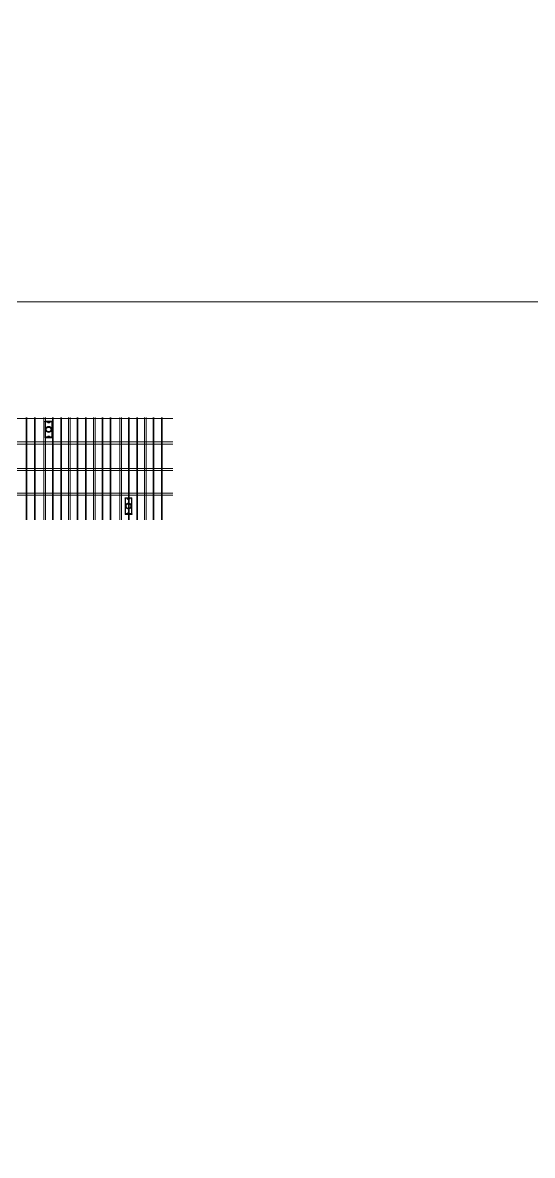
# Model space of a CAD drawing. Header units: inches. Extents: x -3368894 to 5148796, y 84 to 10864301.
# Drawn here: x 503473.1 to 503503, y 4346351.2 to 4346417.5 of the extents above; entities that cross this region are included whole.
import ezdxf

# ---------------------------------------------------------------- set-up
doc = ezdxf.new("R2010")
doc.units = ezdxf.units.IN
doc.header["$MEASUREMENT"] = 0
doc.layers.add('cm_arredi', color=251, linetype='Continuous')
doc.layers.add('cm_struttura', color=250, linetype='Continuous', lineweight=9)

msp = doc.modelspace()

# ---------------------------------------------------------------- linework, layer by layer
at = {"layer": 'cm_arredi'}
for p, q in [((503474.402, 4346394.138), (503474.402, 4346394.17)), ((503474.402, 4346394.17), (503474.8, 4346394.17)), ((503474.8, 4346394.138), (503474.402, 4346394.138)), ((503474.402, 4346394.138), (503474.402, 4346393.226)), ((503474.536, 4346394.111), (503474.538, 4346394.115)), ((503474.536, 4346394.107), (503474.536, 4346394.111)), ((503474.536, 4346394.103), (503474.536, 4346394.107)), ((503474.538, 4346394.099), (503474.536, 4346394.103)), ((503474.538, 4346394.115), (503474.54, 4346394.118)), ((503474.54, 4346394.096), (503474.538, 4346394.099)), ((503474.54, 4346394.118), (503474.543, 4346394.121)), ((503474.543, 4346394.094), (503474.54, 4346394.096)), ((503474.543, 4346394.121), (503474.547, 4346394.122)), ((503474.547, 4346394.092), (503474.543, 4346394.094)), ((503474.547, 4346394.122), (503474.551, 4346394.123)), ((503474.551, 4346394.092), (503474.547, 4346394.092)), ((503474.551, 4346394.123), (503474.555, 4346394.122)), ((503474.551, 4346394.123), (503474.651, 4346394.123)), ((503474.552, 4346394.107), (503474.551, 4346394.107)), ((503474.555, 4346394.092), (503474.551, 4346394.092)), ((503474.551, 4346394.092), (503474.651, 4346394.092)), ((503474.553, 4346394.107), (503474.552, 4346394.107)), ((503474.556, 4346394.107), (503474.553, 4346394.107)), ((503474.555, 4346394.122), (503474.559, 4346394.121)), ((503474.559, 4346394.094), (503474.555, 4346394.092)), ((503474.559, 4346394.107), (503474.556, 4346394.107)), ((503474.565, 4346394.115), (503474.566, 4346394.111)), ((503474.566, 4346394.103), (503474.565, 4346394.099)), ((503474.636, 4346394.111), (503474.637, 4346394.115)), ((503474.637, 4346394.099), (503474.636, 4346394.103)), ((503474.642, 4346394.12), (503474.643, 4346394.121)), ((503474.643, 4346394.121), (503474.647, 4346394.122)), ((503474.647, 4346394.092), (503474.643, 4346394.094)), ((503474.647, 4346394.122), (503474.651, 4346394.123)), ((503474.651, 4346394.092), (503474.647, 4346394.092)), ((503474.651, 4346394.123), (503474.655, 4346394.122)), ((503474.655, 4346394.092), (503474.651, 4346394.092)), ((503474.655, 4346394.122), (503474.659, 4346394.121)), ((503474.659, 4346394.094), (503474.655, 4346394.092)), ((503474.659, 4346394.121), (503474.662, 4346394.118)), ((503474.662, 4346394.096), (503474.659, 4346394.094)), ((503474.664, 4346394.115), (503474.662, 4346394.118)), ((503474.664, 4346394.099), (503474.662, 4346394.096)), ((503474.664, 4346394.115), (503474.666, 4346394.111)), ((503474.666, 4346394.103), (503474.664, 4346394.099)), ((503474.666, 4346394.111), (503474.666, 4346394.107)), ((503474.666, 4346394.107), (503474.666, 4346394.103)), ((503474.8, 4346394.138), (503474.8, 4346394.17)), ((503474.8, 4346393.226), (503474.8, 4346394.138)), ((503474.8, 4346393.226), (503474.402, 4346393.226)), ((503474.402, 4346393.226), (503474.402, 4346393.195)), ((503474.429, 4346393.682), (503474.435, 4346393.727)), ((503474.435, 4346393.638), (503474.429, 4346393.682)), ((503474.435, 4346393.727), (503474.452, 4346393.768)), ((503474.452, 4346393.596), (503474.435, 4346393.638)), ((503474.452, 4346393.768), (503474.48, 4346393.803)), ((503474.48, 4346393.561), (503474.452, 4346393.596)), ((503474.461, 4346393.682), (503474.465, 4346393.718)), ((503474.465, 4346393.646), (503474.461, 4346393.682)), ((503474.465, 4346393.718), (503474.479, 4346393.752)), ((503474.479, 4346393.612), (503474.465, 4346393.646)), ((503474.479, 4346393.752), (503474.502, 4346393.781)), ((503474.502, 4346393.583), (503474.479, 4346393.612)), ((503474.48, 4346393.803), (503474.515, 4346393.831)), ((503474.515, 4346393.533), (503474.48, 4346393.561)), ((503474.502, 4346393.781), (503474.531, 4346393.804)), ((503474.531, 4346393.561), (503474.502, 4346393.583)), ((503474.515, 4346393.831), (503474.557, 4346393.848)), ((503474.557, 4346393.516), (503474.515, 4346393.533)), ((503474.531, 4346393.804), (503474.565, 4346393.818)), ((503474.565, 4346393.546), (503474.531, 4346393.561)), ((503474.536, 4346393.261), (503474.538, 4346393.265)), ((503474.536, 4346393.257), (503474.536, 4346393.261)), ((503474.536, 4346393.253), (503474.536, 4346393.257)), ((503474.538, 4346393.249), (503474.536, 4346393.253)), ((503474.538, 4346393.265), (503474.54, 4346393.268)), ((503474.54, 4346393.246), (503474.538, 4346393.249)), ((503474.54, 4346393.268), (503474.543, 4346393.271)), ((503474.543, 4346393.243), (503474.54, 4346393.246)), ((503474.543, 4346393.271), (503474.547, 4346393.272)), ((503474.547, 4346393.242), (503474.543, 4346393.243)), ((503474.547, 4346393.272), (503474.551, 4346393.273)), ((503474.551, 4346393.241), (503474.547, 4346393.242)), ((503474.551, 4346393.273), (503474.552, 4346393.273)), ((503474.551, 4346393.257), (503474.552, 4346393.257)), ((503474.555, 4346393.242), (503474.551, 4346393.241)), ((503474.551, 4346393.241), (503474.651, 4346393.241)), ((503474.553, 4346393.273), (503474.552, 4346393.273)), ((503474.552, 4346393.273), (503474.552, 4346393.273)), ((503474.552, 4346393.257), (503474.553, 4346393.257)), ((503474.556, 4346393.273), (503474.553, 4346393.273)), ((503474.553, 4346393.257), (503474.556, 4346393.257)), ((503474.554, 4346393.272), (503474.555, 4346393.272)), ((503474.555, 4346393.272), (503474.559, 4346393.271)), ((503474.559, 4346393.243), (503474.555, 4346393.242)), ((503474.559, 4346393.273), (503474.556, 4346393.273)), ((503474.556, 4346393.257), (503474.559, 4346393.257)), ((503474.557, 4346393.848), (503474.601, 4346393.854)), ((503474.601, 4346393.51), (503474.557, 4346393.516)), ((503474.563, 4346393.273), (503474.559, 4346393.273)), ((503474.559, 4346393.271), (503474.562, 4346393.268)), ((503474.559, 4346393.257), (503474.563, 4346393.257)), ((503474.562, 4346393.246), (503474.559, 4346393.243)), ((503474.562, 4346393.268), (503474.565, 4346393.265)), ((503474.565, 4346393.249), (503474.562, 4346393.246)), ((503474.567, 4346393.273), (503474.563, 4346393.273)), ((503474.563, 4346393.257), (503474.567, 4346393.257)), ((503474.565, 4346393.818), (503474.601, 4346393.822)), ((503474.601, 4346393.542), (503474.565, 4346393.546)), ((503474.566, 4346393.261), (503474.567, 4346393.257)), ((503474.567, 4346393.258), (503474.566, 4346393.261)), ((503474.566, 4346393.261), (503474.567, 4346393.261)), ((503474.567, 4346393.257), (503474.566, 4346393.253)), ((503474.566, 4346393.253), (503474.567, 4346393.256)), ((503474.566, 4346393.253), (503474.567, 4346393.253)), ((503474.635, 4346393.273), (503474.567, 4346393.273)), ((503474.567, 4346393.261), (503474.567, 4346393.258)), ((503474.567, 4346393.257), (503474.567, 4346393.258)), ((503474.567, 4346393.258), (503474.567, 4346393.257)), ((503474.567, 4346393.257), (503474.567, 4346393.256)), ((503474.567, 4346393.256), (503474.567, 4346393.257)), ((503474.567, 4346393.257), (503474.635, 4346393.257)), ((503474.567, 4346393.256), (503474.567, 4346393.253)), ((503474.601, 4346393.854), (503474.645, 4346393.848)), ((503474.601, 4346393.822), (503474.637, 4346393.818)), ((503474.637, 4346393.546), (503474.601, 4346393.542)), ((503474.645, 4346393.516), (503474.601, 4346393.51)), ((503474.639, 4346393.273), (503474.635, 4346393.273)), ((503474.635, 4346393.257), (503474.636, 4346393.261)), ((503474.636, 4346393.261), (503474.635, 4346393.258)), ((503474.635, 4346393.258), (503474.635, 4346393.261)), ((503474.635, 4346393.261), (503474.636, 4346393.261)), ((503474.635, 4346393.257), (503474.635, 4346393.258)), ((503474.635, 4346393.258), (503474.635, 4346393.257)), ((503474.636, 4346393.253), (503474.635, 4346393.257)), ((503474.635, 4346393.257), (503474.635, 4346393.256)), ((503474.635, 4346393.256), (503474.635, 4346393.257)), ((503474.635, 4346393.257), (503474.639, 4346393.257)), ((503474.635, 4346393.253), (503474.635, 4346393.256)), ((503474.635, 4346393.256), (503474.636, 4346393.253)), ((503474.635, 4346393.253), (503474.636, 4346393.253)), ((503474.637, 4346393.818), (503474.671, 4346393.804)), ((503474.671, 4346393.561), (503474.637, 4346393.546)), ((503474.637, 4346393.265), (503474.64, 4346393.268)), ((503474.64, 4346393.246), (503474.637, 4346393.249)), ((503474.643, 4346393.273), (503474.639, 4346393.273)), ((503474.639, 4346393.257), (503474.643, 4346393.257)), ((503474.64, 4346393.268), (503474.643, 4346393.271)), ((503474.643, 4346393.243), (503474.64, 4346393.246)), ((503474.646, 4346393.273), (503474.643, 4346393.273)), ((503474.643, 4346393.271), (503474.647, 4346393.272)), ((503474.643, 4346393.257), (503474.646, 4346393.257)), ((503474.647, 4346393.242), (503474.643, 4346393.243)), ((503474.645, 4346393.848), (503474.687, 4346393.831)), ((503474.687, 4346393.533), (503474.645, 4346393.516)), ((503474.649, 4346393.273), (503474.646, 4346393.273)), ((503474.646, 4346393.257), (503474.649, 4346393.257)), ((503474.651, 4346393.241), (503474.647, 4346393.242)), ((503474.65, 4346393.273), (503474.649, 4346393.273)), ((503474.649, 4346393.257), (503474.65, 4346393.257)), ((503474.65, 4346393.273), (503474.651, 4346393.273)), ((503474.65, 4346393.273), (503474.65, 4346393.273)), ((503474.65, 4346393.257), (503474.651, 4346393.257)), ((503474.651, 4346393.273), (503474.655, 4346393.272)), ((503474.655, 4346393.242), (503474.651, 4346393.241)), ((503474.655, 4346393.272), (503474.659, 4346393.271)), ((503474.659, 4346393.243), (503474.655, 4346393.242)), ((503474.659, 4346393.271), (503474.662, 4346393.268)), ((503474.662, 4346393.246), (503474.659, 4346393.243)), ((503474.662, 4346393.268), (503474.664, 4346393.265)), ((503474.664, 4346393.249), (503474.662, 4346393.246)), ((503474.664, 4346393.265), (503474.666, 4346393.261)), ((503474.666, 4346393.253), (503474.664, 4346393.249)), ((503474.666, 4346393.261), (503474.666, 4346393.257)), ((503474.666, 4346393.257), (503474.666, 4346393.253)), ((503474.671, 4346393.804), (503474.7, 4346393.781)), ((503474.7, 4346393.583), (503474.671, 4346393.561)), ((503474.687, 4346393.831), (503474.722, 4346393.803)), ((503474.722, 4346393.561), (503474.687, 4346393.533)), ((503474.7, 4346393.781), (503474.723, 4346393.752)), ((503474.723, 4346393.612), (503474.7, 4346393.583)), ((503474.722, 4346393.803), (503474.75, 4346393.768)), ((503474.75, 4346393.596), (503474.722, 4346393.561)), ((503474.723, 4346393.752), (503474.737, 4346393.718)), ((503474.737, 4346393.646), (503474.723, 4346393.612)), ((503474.737, 4346393.718), (503474.741, 4346393.682)), ((503474.741, 4346393.682), (503474.737, 4346393.646)), ((503474.75, 4346393.768), (503474.767, 4346393.727)), ((503474.767, 4346393.638), (503474.75, 4346393.596)), ((503474.767, 4346393.727), (503474.773, 4346393.682)), ((503474.773, 4346393.682), (503474.767, 4346393.638)), ((503474.8, 4346393.226), (503474.8, 4346393.195)), ((503474.8, 4346393.195), (503474.402, 4346393.195)), ((503479.082, 4346389.651), (503479.082, 4346389.683)), ((503479.082, 4346389.683), (503479.48, 4346389.683)), ((503479.48, 4346389.651), (503479.082, 4346389.651)), ((503479.082, 4346389.651), (503479.082, 4346388.739)), ((503479.115, 4346389.24), (503479.132, 4346389.281)), ((503479.132, 4346389.281), (503479.16, 4346389.316)), ((503479.145, 4346389.231), (503479.159, 4346389.265)), ((503479.159, 4346389.265), (503479.182, 4346389.294)), ((503479.16, 4346389.316), (503479.195, 4346389.344)), ((503479.182, 4346389.294), (503479.211, 4346389.317)), ((503479.195, 4346389.344), (503479.237, 4346389.361)), ((503479.211, 4346389.317), (503479.245, 4346389.331)), ((503479.216, 4346389.624), (503479.218, 4346389.628)), ((503479.216, 4346389.62), (503479.216, 4346389.624)), ((503479.216, 4346389.616), (503479.216, 4346389.62)), ((503479.218, 4346389.612), (503479.216, 4346389.616)), ((503479.218, 4346389.628), (503479.22, 4346389.631)), ((503479.22, 4346389.609), (503479.218, 4346389.612)), ((503479.22, 4346389.631), (503479.223, 4346389.634)), ((503479.223, 4346389.607), (503479.22, 4346389.609)), ((503479.223, 4346389.634), (503479.227, 4346389.635)), ((503479.227, 4346389.605), (503479.223, 4346389.607)), ((503479.227, 4346389.635), (503479.231, 4346389.636)), ((503479.231, 4346389.605), (503479.227, 4346389.605)), ((503479.231, 4346389.636), (503479.235, 4346389.635)), ((503479.231, 4346389.636), (503479.331, 4346389.636)), ((503479.232, 4346389.62), (503479.231, 4346389.62)), ((503479.235, 4346389.605), (503479.231, 4346389.605)), ((503479.231, 4346389.605), (503479.331, 4346389.605)), ((503479.233, 4346389.62), (503479.232, 4346389.62)), ((503479.236, 4346389.62), (503479.233, 4346389.62)), ((503479.235, 4346389.635), (503479.239, 4346389.634)), ((503479.239, 4346389.607), (503479.235, 4346389.605)), ((503479.239, 4346389.62), (503479.236, 4346389.62)), ((503479.237, 4346389.361), (503479.281, 4346389.367)), ((503479.245, 4346389.628), (503479.246, 4346389.624)), ((503479.246, 4346389.616), (503479.245, 4346389.612)), ((503479.245, 4346389.331), (503479.281, 4346389.335)), ((503479.281, 4346389.367), (503479.325, 4346389.361)), ((503479.281, 4346389.335), (503479.317, 4346389.331)), ((503479.316, 4346389.624), (503479.317, 4346389.628)), ((503479.317, 4346389.612), (503479.316, 4346389.616)), ((503479.317, 4346389.331), (503479.351, 4346389.317)), ((503479.322, 4346389.633), (503479.323, 4346389.634)), ((503479.323, 4346389.634), (503479.327, 4346389.635)), ((503479.327, 4346389.605), (503479.323, 4346389.607)), ((503479.325, 4346389.361), (503479.367, 4346389.344)), ((503479.327, 4346389.635), (503479.331, 4346389.636)), ((503479.331, 4346389.605), (503479.327, 4346389.605)), ((503479.331, 4346389.636), (503479.335, 4346389.635)), ((503479.335, 4346389.605), (503479.331, 4346389.605)), ((503479.335, 4346389.635), (503479.339, 4346389.634)), ((503479.339, 4346389.607), (503479.335, 4346389.605)), ((503479.339, 4346389.634), (503479.342, 4346389.631)), ((503479.342, 4346389.609), (503479.339, 4346389.607)), ((503479.344, 4346389.628), (503479.342, 4346389.631)), ((503479.344, 4346389.612), (503479.342, 4346389.609)), ((503479.344, 4346389.628), (503479.346, 4346389.624)), ((503479.346, 4346389.616), (503479.344, 4346389.612)), ((503479.346, 4346389.624), (503479.346, 4346389.62)), ((503479.346, 4346389.62), (503479.346, 4346389.616)), ((503479.351, 4346389.317), (503479.38, 4346389.294)), ((503479.367, 4346389.344), (503479.402, 4346389.316)), ((503479.38, 4346389.294), (503479.403, 4346389.265)), ((503479.402, 4346389.316), (503479.43, 4346389.281)), ((503479.403, 4346389.265), (503479.417, 4346389.231)), ((503479.43, 4346389.281), (503479.447, 4346389.24)), ((503479.48, 4346389.651), (503479.48, 4346389.683)), ((503479.48, 4346388.739), (503479.48, 4346389.651)), ((503479.48, 4346388.739), (503479.082, 4346388.739)), ((503479.082, 4346388.739), (503479.082, 4346388.708)), ((503479.48, 4346388.708), (503479.082, 4346388.708)), ((503479.109, 4346389.195), (503479.115, 4346389.24)), ((503479.115, 4346389.151), (503479.109, 4346389.195)), ((503479.132, 4346389.109), (503479.115, 4346389.151)), ((503479.16, 4346389.074), (503479.132, 4346389.109)), ((503479.141, 4346389.195), (503479.145, 4346389.231)), ((503479.145, 4346389.159), (503479.141, 4346389.195)), ((503479.159, 4346389.125), (503479.145, 4346389.159)), ((503479.182, 4346389.096), (503479.159, 4346389.125)), ((503479.195, 4346389.046), (503479.16, 4346389.074)), ((503479.211, 4346389.074), (503479.182, 4346389.096)), ((503479.237, 4346389.029), (503479.195, 4346389.046)), ((503479.245, 4346389.059), (503479.211, 4346389.074)), ((503479.216, 4346388.774), (503479.218, 4346388.778)), ((503479.216, 4346388.77), (503479.216, 4346388.774)), ((503479.216, 4346388.766), (503479.216, 4346388.77)), ((503479.218, 4346388.762), (503479.216, 4346388.766)), ((503479.218, 4346388.778), (503479.22, 4346388.781)), ((503479.22, 4346388.759), (503479.218, 4346388.762)), ((503479.22, 4346388.781), (503479.223, 4346388.784)), ((503479.223, 4346388.756), (503479.22, 4346388.759)), ((503479.223, 4346388.784), (503479.227, 4346388.785)), ((503479.227, 4346388.755), (503479.223, 4346388.756)), ((503479.227, 4346388.785), (503479.231, 4346388.786)), ((503479.231, 4346388.754), (503479.227, 4346388.755)), ((503479.231, 4346388.786), (503479.232, 4346388.786)), ((503479.231, 4346388.77), (503479.232, 4346388.77)), ((503479.235, 4346388.755), (503479.231, 4346388.754)), ((503479.231, 4346388.754), (503479.331, 4346388.754)), ((503479.233, 4346388.786), (503479.232, 4346388.786)), ((503479.232, 4346388.786), (503479.232, 4346388.786)), ((503479.232, 4346388.77), (503479.233, 4346388.77)), ((503479.236, 4346388.786), (503479.233, 4346388.786)), ((503479.233, 4346388.77), (503479.236, 4346388.77)), ((503479.234, 4346388.785), (503479.235, 4346388.785)), ((503479.235, 4346388.785), (503479.239, 4346388.784)), ((503479.239, 4346388.756), (503479.235, 4346388.755)), ((503479.239, 4346388.786), (503479.236, 4346388.786)), ((503479.236, 4346388.77), (503479.239, 4346388.77)), ((503479.281, 4346389.023), (503479.237, 4346389.029)), ((503479.243, 4346388.786), (503479.239, 4346388.786)), ((503479.239, 4346388.784), (503479.242, 4346388.781)), ((503479.239, 4346388.77), (503479.243, 4346388.77)), ((503479.242, 4346388.759), (503479.239, 4346388.756)), ((503479.242, 4346388.781), (503479.245, 4346388.778)), ((503479.245, 4346388.762), (503479.242, 4346388.759)), ((503479.247, 4346388.786), (503479.243, 4346388.786)), ((503479.243, 4346388.77), (503479.247, 4346388.77)), ((503479.281, 4346389.055), (503479.245, 4346389.059)), ((503479.246, 4346388.774), (503479.247, 4346388.77)), ((503479.247, 4346388.771), (503479.246, 4346388.774)), ((503479.246, 4346388.774), (503479.247, 4346388.774)), ((503479.247, 4346388.77), (503479.246, 4346388.766)), ((503479.246, 4346388.766), (503479.247, 4346388.769)), ((503479.246, 4346388.766), (503479.247, 4346388.766)), ((503479.315, 4346388.786), (503479.247, 4346388.786)), ((503479.247, 4346388.774), (503479.247, 4346388.771)), ((503479.247, 4346388.77), (503479.247, 4346388.771)), ((503479.247, 4346388.771), (503479.247, 4346388.77)), ((503479.247, 4346388.77), (503479.247, 4346388.769)), ((503479.247, 4346388.769), (503479.247, 4346388.77)), ((503479.247, 4346388.77), (503479.315, 4346388.77)), ((503479.247, 4346388.769), (503479.247, 4346388.766)), ((503479.317, 4346389.059), (503479.281, 4346389.055)), ((503479.325, 4346389.029), (503479.281, 4346389.023)), ((503479.319, 4346388.786), (503479.315, 4346388.786)), ((503479.315, 4346388.77), (503479.316, 4346388.774)), ((503479.316, 4346388.774), (503479.315, 4346388.771)), ((503479.315, 4346388.771), (503479.315, 4346388.774)), ((503479.315, 4346388.774), (503479.316, 4346388.774)), ((503479.315, 4346388.77), (503479.315, 4346388.771)), ((503479.315, 4346388.771), (503479.315, 4346388.77)), ((503479.316, 4346388.766), (503479.315, 4346388.77)), ((503479.315, 4346388.77), (503479.315, 4346388.769)), ((503479.315, 4346388.769), (503479.315, 4346388.77)), ((503479.315, 4346388.77), (503479.319, 4346388.77)), ((503479.315, 4346388.766), (503479.315, 4346388.769)), ((503479.315, 4346388.769), (503479.316, 4346388.766)), ((503479.315, 4346388.766), (503479.316, 4346388.766)), ((503479.351, 4346389.074), (503479.317, 4346389.059)), ((503479.317, 4346388.778), (503479.32, 4346388.781)), ((503479.32, 4346388.759), (503479.317, 4346388.762)), ((503479.323, 4346388.786), (503479.319, 4346388.786)), ((503479.319, 4346388.77), (503479.323, 4346388.77)), ((503479.32, 4346388.781), (503479.323, 4346388.784)), ((503479.323, 4346388.756), (503479.32, 4346388.759)), ((503479.326, 4346388.786), (503479.323, 4346388.786)), ((503479.323, 4346388.784), (503479.327, 4346388.785)), ((503479.323, 4346388.77), (503479.326, 4346388.77)), ((503479.327, 4346388.755), (503479.323, 4346388.756)), ((503479.367, 4346389.046), (503479.325, 4346389.029)), ((503479.329, 4346388.786), (503479.326, 4346388.786)), ((503479.326, 4346388.77), (503479.329, 4346388.77)), ((503479.331, 4346388.754), (503479.327, 4346388.755)), ((503479.33, 4346388.786), (503479.329, 4346388.786)), ((503479.329, 4346388.77), (503479.33, 4346388.77)), ((503479.33, 4346388.786), (503479.331, 4346388.786)), ((503479.33, 4346388.786), (503479.33, 4346388.786)), ((503479.33, 4346388.77), (503479.331, 4346388.77)), ((503479.331, 4346388.786), (503479.335, 4346388.785)), ((503479.335, 4346388.755), (503479.331, 4346388.754)), ((503479.335, 4346388.785), (503479.339, 4346388.784)), ((503479.339, 4346388.756), (503479.335, 4346388.755)), ((503479.339, 4346388.784), (503479.342, 4346388.781)), ((503479.342, 4346388.759), (503479.339, 4346388.756)), ((503479.342, 4346388.781), (503479.344, 4346388.778)), ((503479.344, 4346388.762), (503479.342, 4346388.759)), ((503479.344, 4346388.778), (503479.346, 4346388.774)), ((503479.346, 4346388.766), (503479.344, 4346388.762)), ((503479.346, 4346388.774), (503479.346, 4346388.77)), ((503479.346, 4346388.77), (503479.346, 4346388.766)), ((503479.38, 4346389.096), (503479.351, 4346389.074)), ((503479.402, 4346389.074), (503479.367, 4346389.046)), ((503479.403, 4346389.125), (503479.38, 4346389.096)), ((503479.43, 4346389.109), (503479.402, 4346389.074)), ((503479.417, 4346389.159), (503479.403, 4346389.125)), ((503479.417, 4346389.231), (503479.421, 4346389.195)), ((503479.421, 4346389.195), (503479.417, 4346389.159)), ((503479.447, 4346389.151), (503479.43, 4346389.109)), ((503479.447, 4346389.24), (503479.453, 4346389.195)), ((503479.453, 4346389.195), (503479.447, 4346389.151)), ((503479.48, 4346388.739), (503479.48, 4346388.708))]:
    msp.add_line(p, q, dxfattribs=at)
at = {"layer": 'cm_struttura'}
for p, q in [((503473.282, 4346394.391), (503473.282, 4346388.388)), ((503473.322, 4346394.391), (503473.322, 4346388.388)), ((503473.765, 4346394.391), (503473.765, 4346388.388)), ((503473.805, 4346394.391), (503473.805, 4346388.388)), ((503474.833, 4346394.391), (503474.833, 4346388.388)), ((503474.873, 4346394.391), (503474.873, 4346388.388)), ((503475.316, 4346394.391), (503475.316, 4346388.388)), ((503475.356, 4346394.391), (503475.356, 4346388.388)), ((503476.282, 4346394.391), (503476.282, 4346388.388)), ((503476.322, 4346394.391), (503476.322, 4346388.388)), ((503476.765, 4346394.391), (503476.765, 4346388.388)), ((503476.805, 4346394.391), (503476.805, 4346388.388)), ((503477.731, 4346394.391), (503477.731, 4346388.388)), ((503477.771, 4346394.391), (503477.771, 4346388.388)), ((503478.215, 4346394.391), (503478.215, 4346388.388)), ((503478.255, 4346394.391), (503478.255, 4346388.388)), ((503479.282, 4346394.391), (503479.282, 4346388.388)), ((503479.322, 4346394.391), (503479.322, 4346388.388)), ((503479.765, 4346394.392), (503479.765, 4346388.388)), ((503479.805, 4346394.392), (503479.805, 4346388.388)), ((503480.731, 4346394.392), (503480.731, 4346388.388)), ((503480.771, 4346394.392), (503480.771, 4346388.388)), ((503481.215, 4346394.392), (503481.215, 4346388.388)), ((503481.255, 4346394.392), (503481.255, 4346388.388))]:
    msp.add_line(p, q, dxfattribs=at)
msp.add_lwpolyline([(503436.088, 4346401.157), (503560.984, 4346401.157), (503560.984, 4346218.174), (503436.088, 4346218.174)], close=True, dxfattribs=at)
for points in [[(503455.906, 4346394.328), (503481.871, 4346394.328)], [(503474.322, 4346394.391), (503474.323, 4346388.388)], [(503474.422, 4346394.391), (503474.423, 4346388.388)], [(503475.771, 4346394.391), (503475.772, 4346388.39)], [(503475.871, 4346394.391), (503475.872, 4346388.39)], [(503477.222, 4346394.391), (503477.223, 4346388.388)], [(503477.322, 4346394.391), (503477.323, 4346388.388)], [(503478.772, 4346394.391), (503478.773, 4346388.388)], [(503478.872, 4346394.391), (503478.873, 4346388.388)], [(503480.221, 4346394.392), (503480.222, 4346388.39)], [(503480.321, 4346394.392), (503480.322, 4346388.39)], [(503455.906, 4346392.948), (503481.871, 4346392.948)], [(503455.906, 4346392.828), (503481.871, 4346392.828)], [(503455.906, 4346391.388), (503481.871, 4346391.388)], [(503456.322, 4346391.268), (503481.871, 4346391.268)], [(503456.322, 4346389.948), (503481.872, 4346389.948)], [(503455.906, 4346389.828), (503481.872, 4346389.828)]]:
    msp.add_lwpolyline(points, dxfattribs=at)

doc.saveas('drawing.dxf')
